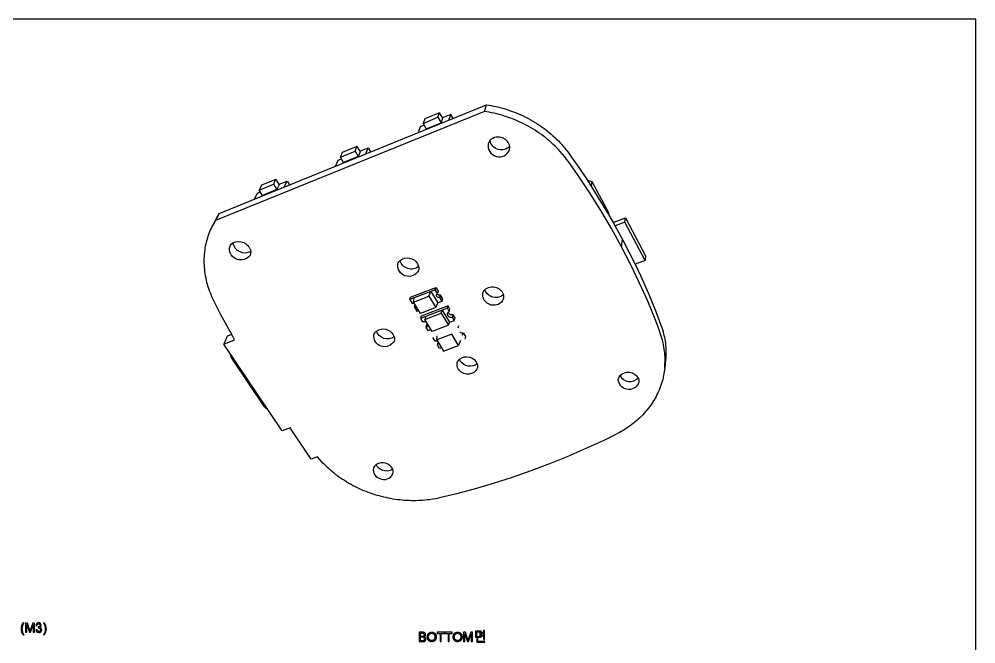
# Model space of a CAD drawing. Header units: millimetres. Extents: x -46 to 218, y -197 to -65.
# Drawn here: x 115.6 to 218.5, y -132.2 to -65 of the extents above; entities that cross this region are included whole.
import ezdxf

# ---------------------------------------------------------------- set-up
doc = ezdxf.new("R2010")
doc.units = ezdxf.units.MM
doc.header["$MEASUREMENT"] = 0
doc.layers.add('PCB 도면2', color=18, linetype='Continuous', true_color=0x000000)

msp = doc.modelspace()

# ---------------------------------------------------------------- linework, layer by layer
at = {"layer": 'PCB 도면2', "color": 18, "lineweight": -3, "true_color": 0x000000}
for p, q in [((160.64, -75.57), (160.81, -75.07)), ((165.63, -74.95), (165.85, -74.22)), ((161.81, -75.86), (162.02, -75.25)), ((152.87, -79.5), (153.13, -78.87)), ((144.11, -83.06), (144.41, -82.43)), ((177.19, -82.48), (177.11, -82.94)), ((137.1, -85.92), (136.7, -86.69)), ((180.73, -86.86), (180.8, -86.38)), ((180.37, -89.5), (180.49, -88.71)), ((182.91, -90.97), (181.84, -91.37)), ((160.35, -94.14), (160.42, -93.88)), ((160.84, -94.96), (160.92, -94.71)), ((158.25, -95.85), (158.24, -95.89)), ((161.65, -96.12), (161.72, -95.86)), ((159.29, -97.03), (159.22, -97.33)), ((162.22, -97.08), (162.29, -96.82)), ((162.8, -98.23), (162.87, -97.97)), ((163.28, -99.04), (163.35, -98.78)), ((160.72, -99.91), (160.71, -99.94)), ((138.74, -101.67), (138.62, -101.72)), ((185.12, -101.72), (185.06, -102.13)), ((142.05, -106.57), (141.92, -106.62))]:
    msp.add_line(p, q, dxfattribs=at)
at = {"layer": 'PCB 도면2'}
for points in [[(-46.5, -197), (218.5, -197), (218.5, -65), (-46.5, -65)], [(116.81, -130.7), (116.76, -130.86), (116.71, -130.71), (116.47, -130.01), (116.27, -130.01), (116.27, -131), (116.4, -131), (116.4, -130.15), (116.69, -131), (116.81, -131), (117.1, -130.17), (117.1, -131), (117.23, -131), (117.23, -130.01), (117.05, -130.01)], [(160.87, -132), (161, -132), (161, -131.12), (161.33, -131.12), (161.33, -131), (160.54, -131), (160.54, -131.12), (160.87, -131.12)], [(161.72, -132), (161.85, -132), (161.85, -131.12), (162.18, -131.12), (162.18, -131), (161.39, -131), (161.39, -131.12), (161.72, -131.12)], [(163.93, -131.7), (163.88, -131.86), (163.83, -131.71), (163.59, -131), (163.4, -131), (163.4, -132), (163.52, -132), (163.52, -131.15), (163.81, -132), (163.93, -132), (164.22, -131.17), (164.22, -132), (164.35, -132), (164.35, -131), (164.17, -131)], [(165.53, -131.77), (165.63, -131.77), (165.63, -130.81), (165.53, -130.81), (165.53, -131.01), (165.27, -131.01), (165.27, -130.89), (164.67, -130.89), (164.67, -131.53), (165.27, -131.53), (165.27, -131.4), (165.53, -131.4)], [(165.17, -130.98), (164.77, -130.98), (164.77, -131.44), (165.17, -131.44)], [(164.83, -132.08), (165.67, -132.08), (165.67, -131.99), (164.93, -131.99), (164.93, -131.67), (164.83, -131.67)], [(165.53, -131.1), (165.27, -131.1), (165.27, -131.31), (165.53, -131.31)]]:
    msp.add_lwpolyline(points, close=True, dxfattribs=at)
at = {"layer": 'PCB 도면2', "color": 18, "lineweight": -3, "true_color": 0x000000}
for points in [[(185.03, -102.56), (185.01, -102.76), (184.98, -102.96), (184.95, -103.16), (184.91, -103.36), (184.86, -103.57), (184.81, -103.78), (184.76, -103.99), (184.69, -104.2), (184.63, -104.41), (184.55, -104.61), (184.47, -104.82), (184.39, -105.02), (184.3, -105.22), (184.2, -105.42), (184.1, -105.61), (184, -105.8), (183.89, -105.99), (183.77, -106.18), (183.65, -106.37), (183.53, -106.55), (183.4, -106.73), (183.26, -106.91), (183.12, -107.08), (182.98, -107.25), (182.83, -107.42), (182.68, -107.58), (182.52, -107.74), (182.36, -107.9), (182.19, -108.06), (182.02, -108.21), (181.85, -108.36), (181.67, -108.5), (181.49, -108.64), (181.3, -108.78), (181.11, -108.91), (180.92, -109.04), (180.74, -109.16), (180.56, -109.27), (180.35, -109.39), (180.15, -109.5), (179.47, -109.85), (178.48, -110.34), (176.55, -111.23), (174.6, -112.08), (172.62, -112.88), (170.63, -113.62), (168.61, -114.33), (166.59, -114.98), (164.54, -115.58), (162.48, -116.14), (160.93, -116.51), (160.41, -116.62), (160.06, -116.68), (159.74, -116.73), (159.5, -116.76), (159.26, -116.78), (159.01, -116.8), (158.77, -116.82), (158.52, -116.83), (158.28, -116.84), (158.03, -116.84), (157.78, -116.84), (157.54, -116.83), (157.29, -116.82), (157.04, -116.8), (156.79, -116.78), (156.54, -116.76), (156.29, -116.73), (156.05, -116.69), (155.8, -116.66), (155.55, -116.61), (155.3, -116.57), (155.06, -116.51), (154.81, -116.46), (154.57, -116.4), (154.33, -116.33), (154.09, -116.26), (153.84, -116.19), (153.61, -116.11), (153.37, -116.03), (153.13, -115.95), (152.9, -115.86), (152.67, -115.76), (152.43, -115.66), (152.21, -115.56), (151.98, -115.45), (151.76, -115.34), (151.53, -115.23), (151.32, -115.11), (151.1, -114.99), (150.89, -114.86), (150.68, -114.73), (150.47, -114.6), (150.26, -114.47), (150.06, -114.33), (149.86, -114.18), (149.67, -114.04), (149.48, -113.88), (149.29, -113.73), (149.1, -113.58), (148.92, -113.42), (148.74, -113.25), (148.59, -113.1), (148.43, -112.95), (148.27, -112.78), (148.11, -112.61), (147.68, -112.12), (147.01, -112.37), (144.74, -108.99), (143.89, -109.31), (137.6, -99.97), (138.77, -99.52), (138.45, -98.96), (137.3, -96.84), (136.56, -95.38), (136.43, -95.11), (136.33, -94.89), (136.19, -94.55), (136.08, -94.25), (136, -94.02), (135.92, -93.8), (135.86, -93.57), (135.79, -93.34), (135.74, -93.11), (135.69, -92.87), (135.64, -92.64), (135.61, -92.41), (135.57, -92.18), (135.55, -91.95), (135.53, -91.71), (135.51, -91.48), (135.5, -91.25), (135.5, -91.02), (135.5, -90.79), (135.51, -90.56), (135.53, -90.33), (135.55, -90.1), (135.58, -89.87), (135.61, -89.64), (135.65, -89.42), (135.7, -89.2), (135.75, -88.97), (135.81, -88.75), (135.87, -88.55), (135.93, -88.35), (136, -88.16), (136.07, -87.96), (136.15, -87.77), (136.24, -87.57), (136.33, -87.38), (136.42, -87.2), (136.82, -86.42), (137.1, -85.92), (165.85, -74.22), (166.1, -74.26), (166.35, -74.3), (166.63, -74.36), (166.9, -74.42), (167.17, -74.48), (167.44, -74.55), (167.71, -74.63), (167.98, -74.71), (168.25, -74.8), (168.51, -74.89), (168.78, -74.98), (169.04, -75.09), (169.29, -75.19), (169.55, -75.31), (169.8, -75.42), (170.05, -75.55), (170.3, -75.67), (170.55, -75.81), (170.79, -75.94), (171.03, -76.08), (171.26, -76.23), (171.49, -76.38), (171.72, -76.54), (171.94, -76.7), (172.16, -76.86), (172.38, -77.03), (172.59, -77.2), (172.8, -77.37), (173, -77.55), (173.2, -77.74), (173.4, -77.92), (173.59, -78.11), (173.77, -78.31), (173.95, -78.5), (174.19, -78.77), (174.44, -79.08), (174.6, -79.28), (175.09, -79.96), (175.79, -80.96), (176.69, -82.3), (178.99, -86.02), (179.49, -86.89), (180.49, -88.71), (181.84, -91.37), (182.43, -92.6), (183.29, -94.55), (184.09, -96.48), (184.62, -97.93), (184.71, -98.19), (184.78, -98.4), (184.85, -98.62), (184.87, -98.73), (184.95, -99.02), (184.99, -99.24), (185.03, -99.46), (185.07, -99.68), (185.1, -99.9), (185.12, -100.12), (185.14, -100.34), (185.15, -100.56), (185.16, -100.78), (185.16, -101.01), (185.15, -101.25), (185.14, -101.48), (185.12, -101.72), (185.03, -102.56), (185.05, -102.32), (185.06, -102.09), (185.07, -101.85), (185.07, -101.62), (185.07, -101.4), (185.05, -101.17), (185.04, -100.95), (185.01, -100.73), (184.98, -100.51), (184.95, -100.29), (184.91, -100.07), (184.86, -99.85), (184.79, -99.56), (184.76, -99.45), (184.7, -99.23), (184.63, -99.01), (184.38, -98.32), (183.99, -97.3), (183.2, -95.36), (182.33, -93.41), (181.38, -91.46), (180.37, -89.5), (179.29, -87.55), (178.15, -85.6), (176.93, -83.65), (175.64, -81.72), (174.63, -80.29), (174.44, -80.03), (174.28, -79.82), (174.02, -79.52), (173.79, -79.25), (173.61, -79.05), (173.42, -78.86), (173.23, -78.66), (173.03, -78.48), (172.83, -78.29), (172.63, -78.11), (172.42, -77.94), (172.2, -77.76), (171.99, -77.6), (171.77, -77.43), (171.54, -77.27), (171.31, -77.12), (171.08, -76.97), (170.84, -76.82), (170.6, -76.68), (170.36, -76.54), (170.11, -76.41), (169.86, -76.28), (169.61, -76.16), (169.36, -76.04), (169.1, -75.92), (168.84, -75.82), (168.58, -75.71), (168.31, -75.62), (168.05, -75.52), (167.78, -75.44), (167.51, -75.35), (167.23, -75.28), (166.96, -75.21), (166.69, -75.14), (166.41, -75.08), (166.14, -75.03), (165.88, -74.98), (165.63, -74.95), (136.7, -86.69), (136.42, -87.2)], [(159.03, -76.22), (159.37, -76.81), (160.98, -76.15)], [(162.26, -75.68), (162.02, -75.25), (161.12, -75.62)], [(159.15, -76.42), (158.72, -76.6), (158.5, -77.21)], [(151.72, -79.2), (151.93, -78.7), (150.35, -79.34), (150.14, -79.85), (151.72, -79.2), (152.06, -79.78), (150.48, -80.42), (150.14, -79.85)], [(151.93, -78.7), (152.25, -79.23), (152.27, -79.27), (152.06, -79.78)], [(152.25, -79.23), (153.13, -78.87), (153.38, -79.29)], [(149.62, -80.82), (149.89, -80.19), (150.25, -80.04)], [(142.96, -82.77), (143.21, -82.25), (141.67, -82.88), (141.41, -83.4), (142.96, -82.77), (143.32, -83.34), (141.77, -83.97), (141.41, -83.4)], [(143.21, -82.25), (143.56, -82.82), (143.32, -83.34)], [(176.69, -82.3), (177.19, -82.48), (179.01, -85.89), (178.99, -86.02)], [(143.54, -82.78), (144.41, -82.43), (144.66, -82.84)], [(140.92, -84.36), (141.24, -83.72), (141.53, -83.6)], [(179.49, -86.89), (180.8, -86.38), (182.97, -90.48), (182.91, -90.97), (180.73, -86.86), (179.69, -87.26)], [(158.02, -95.45), (159.66, -94.81), (160.41, -96.05), (160.63, -95.55)], [(160.41, -96.05), (158.77, -96.68), (158.02, -95.45), (158.07, -95.02)], [(158.25, -95.83), (158.24, -95.89), (158.12, -96.02), (158.2, -95.76), (158.21, -95.76), (158.21, -95.75)], [(158.12, -96.02), (158.37, -96.43), (158.57, -96.35)], [(161.85, -96.47), (161.93, -96.21), (161.72, -95.86), (158.83, -96.98), (158.75, -97.24)], [(161.77, -97.96), (160.01, -98.63), (159.22, -97.33), (160.98, -96.65), (161.77, -97.96), (161.88, -97.63)], [(159.52, -97.86), (159.4, -97.93), (159.33, -98.19)], [(138.45, -98.96), (137.98, -99.14), (137.6, -99.97)], [(163.07, -99.61), (162.85, -100.12), (162.13, -98.91), (160.5, -99.53), (160.54, -99.09)], [(160.5, -99.53), (161.02, -100.39), (161.23, -100.74), (162.85, -100.12)], [(160.71, -99.89), (160.71, -99.94), (160.58, -100.07), (160.65, -99.81), (160.66, -99.8), (160.66, -99.8)], [(161.02, -100.39), (160.82, -100.47), (160.58, -100.07)]]:
    msp.add_lwpolyline(points, dxfattribs=at)
msp.add_lwpolyline([(159.03, -76.22), (160.64, -75.57), (160.98, -76.15), (161.15, -75.66), (160.81, -75.07), (159.21, -75.72)], close=True, dxfattribs=at)
for points in [[(168.36, -78.7, 0.252806), (167.64, -77.81, 0.328531), (166.23, -78.07), (166.04, -78.42, 0.891104), (168.34, -79.09)], [(138.58, -89.09, -0.500395), (140.5, -89.98), (140.43, -90.43, -0.736626), (138.2, -89.64), (138.27, -89.43, -0.138582)], [(156.57, -90.97, -0.443161), (158.44, -91.31), (158.56, -91.63, -0.128681), (158.54, -92.06, -0.850141), (156.33, -91.33, -0.129124)], [(165.67, -94.14, -0.531954), (167.67, -94.64, -0.128462), (167.68, -95.07, -0.248765), (167.1, -95.71, -0.572559), (165.46, -94.51, -0.129105)], [(154.01, -98.58), (154.28, -98.43, -0.418228), (155.93, -99.2, -0.143071), (155.92, -99.65, -0.831228), (153.75, -98.95, -0.142351)], [(162.95, -101.61, -0.497741), (164.86, -102.09, -0.142737), (164.89, -102.54, -0.607403), (162.82, -102.65, -0.20472), (162.71, -102, -0.142451)], [(180.22, -103.37, -0.50929), (182.17, -103.62, -0.138699), (182.24, -104.06), (182.21, -104.2, -0.786234), (180.04, -103.78)], [(155.77, -113.45, 0.439184), (154, -112.95, 0.167322), (153.7, -113.35, 0.388112), (154.37, -114.43, 0.428716), (155.8, -113.94, 0.17028)]]:
    msp.add_lwpolyline(points, format="xyb", close=True, dxfattribs=at)
for points in [[(157.62, -95.19), (157.7, -94.94), (160.42, -93.88), (160.67, -94.29), (160.6, -94.55), (160.35, -94.14), (157.62, -95.19), (157.87, -95.6, -0.234826), (158.13, -95.64)], [(159.66, -94.81), (159.89, -94.31), (160.63, -95.55), (161.09, -95.37), (160.84, -94.96, -0.580243), (160.47, -94.68), (160.6, -94.55)], [(161.09, -95.37), (161.16, -95.12), (160.92, -94.71, -0.373502), (160.56, -94.57)], [(167.67, -94.64, -0.114533), (167.29, -94.89, -0.422803), (165.67, -94.14)], [(160.98, -96.65), (161.1, -96.33), (161.88, -97.63), (162.43, -97.43), (162.22, -97.08, -0.575883), (161.66, -96.67, -0.237648), (161.85, -96.47), (161.65, -96.12), (161.1, -96.33), (158.75, -97.24), (158.96, -97.58, -0.577325), (159.52, -98, -0.234593), (159.33, -98.19), (159.54, -98.53), (159.88, -98.4)], [(162.43, -97.43), (162.5, -97.17), (162.29, -96.82, -0.432518), (161.73, -96.55)], [(163, -98.66, 0.357585), (163.35, -98.78), (163.59, -99.18), (163.52, -99.44)], [(160.6, -99.7, 0.232514), (160.34, -99.67), (160.09, -99.27)], [(142.39, -107.08, -0.118664), (141.92, -106.62), (138.62, -101.72, -0.074633), (138.26, -100.95)], [(164.86, -102.09, -0.446482), (163.04, -101.81), (162.95, -101.61)], [(155.77, -113.45, -0.249569), (154.64, -113.55, -0.203838), (154, -112.95)]]:
    msp.add_lwpolyline(points, format="xyb", dxfattribs=at)
at = {"layer": 'PCB 도면2'}
for points in [[(116.03, -131.29), (116.12, -131.29, -0.310259), (116.12, -129.99), (116.03, -129.99, 0.369407)], [(117.39, -130.74, 1.728224), (117.85, -130.46, 1.662811), (117.4, -130.26), (117.52, -130.28, -3.424037), (117.64, -130.42), (117.63, -130.53, -3.240741), (117.51, -130.72)], [(118.28, -131.29, 0.369407), (118.28, -129.99), (118.19, -129.99, -0.309459), (118.19, -131.29)], [(158.98, -132, 0.968596), (159.17, -131.47, 0.90943), (158.98, -131), (158.6, -131), (158.6, -132)], [(158.95, -131.42, 1.561215), (158.93, -131.12), (158.73, -131.12), (158.73, -131.42)], [(158.98, -131.88, 1.436023), (158.96, -131.54), (158.73, -131.54), (158.73, -131.88)]]:
    msp.add_lwpolyline(points, format="xyb", close=True, dxfattribs=at)
at = {"layer": 'PCB 도면2', "color": 18, "lineweight": -3, "true_color": 0x000000, "extrusion": (0, 0, -1)}
for centre, radius, start, end in [((-167.46, -77.83), 1.25, 223.6669, 349.108), ((-157.78, -90.64), 1.26, 231.568, 344.8447), ((-155.2, -98.18), 1.25, 234.3681, 341.3257)]:
    msp.add_arc(centre, radius, start, end, dxfattribs=at)
at = {"layer": 'PCB 도면2', "color": 18, "lineweight": -3, "true_color": 0x000000}
for centre, radius, start, end in [((139.87, -88.83), 1.31, 191.2404, 299.1171), ((181.28, -102.81), 1.2, 208.011, 317.4568)]:
    msp.add_arc(centre, radius, start, end, dxfattribs=at)
at = {"layer": 'PCB 도면2'}
for points, knots in [([(159.5, -131.51), (159.5, -131.65), (159.55, -131.76), (159.61, -131.88), (159.72, -131.95), (159.83, -132.02), (159.97, -132.02), (160.1, -132.02), (160.21, -131.96), (160.33, -131.89), (160.39, -131.77), (160.45, -131.65), (160.45, -131.5), (160.45, -131.35), (160.39, -131.24), (160.33, -131.12), (160.22, -131.05), (160.11, -130.99), (159.97, -130.99), (159.76, -130.99), (159.63, -131.13), (159.5, -131.27), (159.5, -131.51)], [-11, -11, -11, -10, -10, -9, -9, -8, -8, -7, -7, -6, -6, -5, -5, -4, -4, -3, -3, -2, -2, -1, -1, 0, 0, 0]), ([(159.63, -131.52), (159.63, -131.7), (159.73, -131.8), (159.82, -131.9), (159.97, -131.9), (160.12, -131.9), (160.22, -131.8), (160.31, -131.69), (160.31, -131.5), (160.31, -131.38), (160.27, -131.29), (160.23, -131.2), (160.15, -131.15), (160.07, -131.1), (159.97, -131.1), (159.83, -131.1), (159.73, -131.2), (159.63, -131.29), (159.63, -131.52)], [0, 0, 0, 1, 1, 2, 2, 3, 3, 4, 4, 5, 5, 6, 6, 7, 7, 8, 8, 9, 9, 9]), ([(162.28, -131.51), (162.28, -131.65), (162.33, -131.76), (162.39, -131.88), (162.5, -131.95), (162.61, -132.02), (162.75, -132.02), (162.88, -132.02), (163, -131.96), (163.11, -131.89), (163.17, -131.77), (163.23, -131.65), (163.23, -131.5), (163.23, -131.35), (163.17, -131.24), (163.11, -131.12), (163, -131.05), (162.89, -130.99), (162.75, -130.99), (162.54, -130.99), (162.41, -131.13), (162.28, -131.27), (162.28, -131.51)], [-11, -11, -11, -10, -10, -9, -9, -8, -8, -7, -7, -6, -6, -5, -5, -4, -4, -3, -3, -2, -2, -1, -1, 0, 0, 0]), ([(162.41, -131.52), (162.41, -131.7), (162.51, -131.8), (162.61, -131.9), (162.75, -131.9), (162.9, -131.9), (163, -131.8), (163.09, -131.69), (163.09, -131.5), (163.09, -131.38), (163.05, -131.29), (163.01, -131.2), (162.93, -131.15), (162.85, -131.1), (162.75, -131.1), (162.61, -131.1), (162.51, -131.2), (162.41, -131.29), (162.41, -131.52)], [0, 0, 0, 1, 1, 2, 2, 3, 3, 4, 4, 5, 5, 6, 6, 7, 7, 8, 8, 9, 9, 9])]:
    msp.add_open_spline(points, degree=2, knots=knots, dxfattribs=at)

doc.saveas('drawing.dxf')
